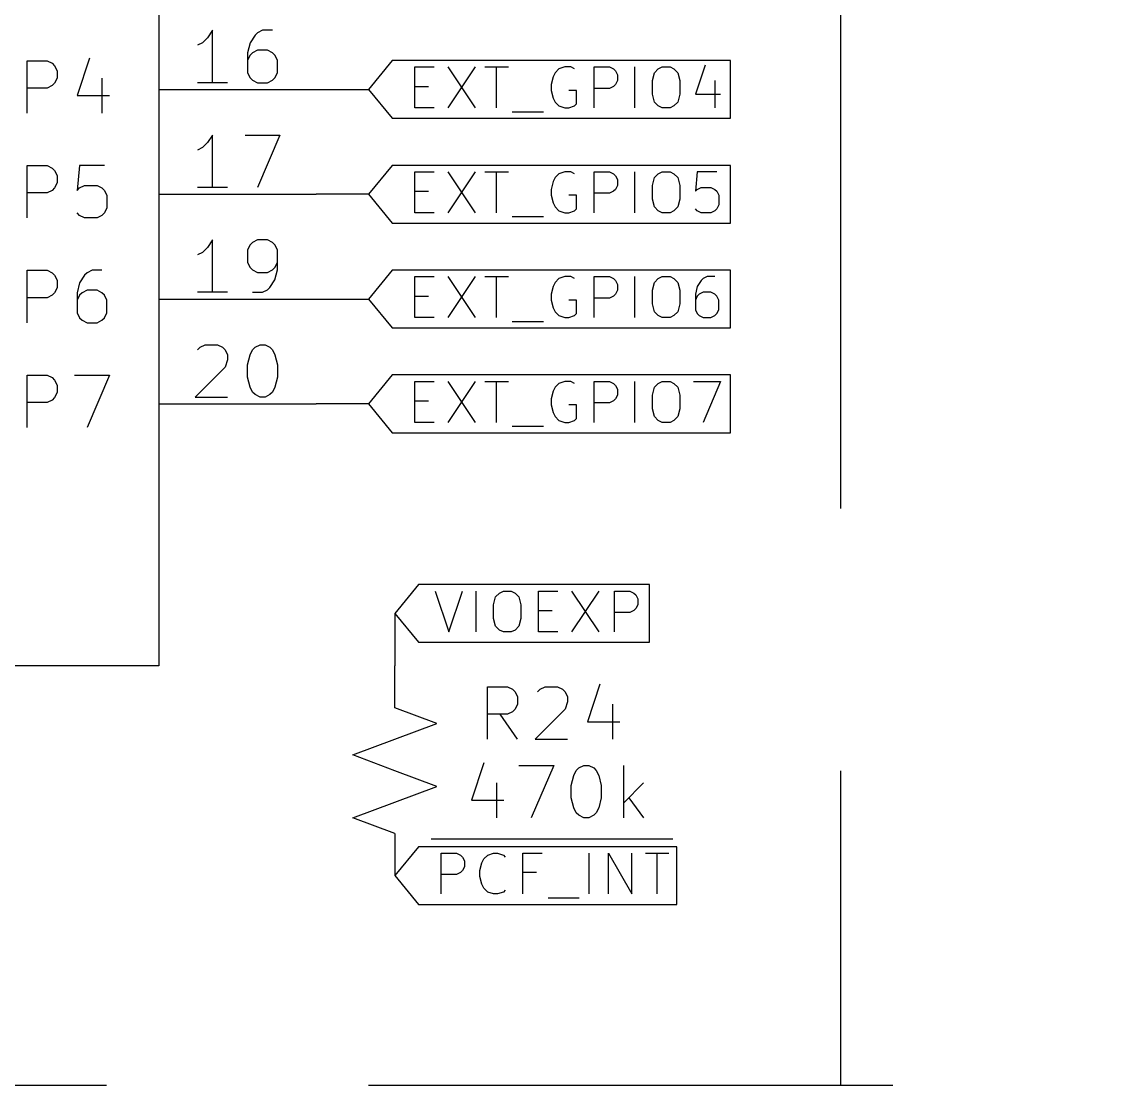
# Model space of a CAD drawing. Extents: x 0.4 to 16.1, y -11.3 to -0.4.
# Drawn here: x 1.669 to 2.712, y -6 to -4.986 of the extents above; entities that cross this region are included whole.
import ezdxf

# ---------------------------------------------------------------- set-up
doc = ezdxf.new("R2010")
doc.units = 0
doc.header["$MEASUREMENT"] = 0
doc.linetypes.add('DASHED', pattern=[0.75, 0.5, -0.25])
for name, color, linetype in [('BLUE3', 171, 'CONTINUOUS'), ('CYAN2', 4, 'CONTINUOUS'), ('GREEN2', 3, 'CONTINUOUS'), ('LYELLOW', 51, 'CONTINUOUS'), ('RED2', 1, 'CONTINUOUS')]:
    doc.layers.add(name, color=color, linetype=linetype)

msp = doc.modelspace()

# ---------------------------------------------------------------- linework, layer by layer
at = {"layer": 'BLUE3', "linetype": 'DASHED'}
for p, q in [((2.45, -2.7), (2.45, -6)), ((0.5, -6), (11.8, -6))]:
    msp.add_line(p, q, dxfattribs=at)
at = {"layer": 'CYAN2', "linetype": 'CONTINUOUS'}
for p, q in [((1.67428, -5.07262), (1.67428, -5.02262)), ((1.67428, -5.02262), (1.69333, -5.02262)), ((1.69333, -5.02262), (1.69809, -5.025)), ((1.69809, -5.025), (1.70047, -5.02738)), ((1.73381, -5.02024), (1.7219, -5.05595)), ((1.70047, -5.02738), (1.70285, -5.03214)), ((1.70285, -5.03214), (1.70285, -5.03928)), ((1.69809, -5.04643), (1.69333, -5.04881)), ((1.70047, -5.04405), (1.69809, -5.04643)), ((1.70285, -5.03928), (1.70047, -5.04405)), ((1.74571, -5.03928), (1.74571, -5.07262)), ((1.69333, -5.04881), (1.67428, -5.04881)), ((1.7219, -5.05595), (1.75285, -5.05595)), ((1.67428, -5.17262), (1.67428, -5.12262)), ((1.67428, -5.12262), (1.69333, -5.12262)), ((1.69333, -5.12262), (1.69809, -5.125)), ((1.69809, -5.125), (1.70047, -5.12738)), ((1.70047, -5.12738), (1.70285, -5.13214)), ((1.72428, -5.12262), (1.7219, -5.14643)), ((1.74809, -5.12262), (1.72428, -5.12262)), ((1.70285, -5.13928), (1.70047, -5.14405)), ((1.70285, -5.13214), (1.70285, -5.13928)), ((1.69333, -5.14881), (1.67428, -5.14881)), ((1.69809, -5.14643), (1.69333, -5.14881)), ((1.70047, -5.14405), (1.69809, -5.14643)), ((1.7219, -5.14643), (1.72428, -5.14405)), ((1.72428, -5.14405), (1.72904, -5.14167)), ((1.72904, -5.14167), (1.74095, -5.14167)), ((1.74095, -5.14167), (1.74571, -5.14405)), ((1.74571, -5.14405), (1.74809, -5.14643)), ((1.74809, -5.14643), (1.75047, -5.15119)), ((1.75047, -5.15119), (1.75047, -5.16309)), ((1.72428, -5.17024), (1.7219, -5.16785)), ((1.72904, -5.17262), (1.72428, -5.17024)), ((1.74571, -5.17024), (1.74095, -5.17262)), ((1.74809, -5.16785), (1.74571, -5.17024)), ((1.75047, -5.16309), (1.74809, -5.16785)), ((1.74095, -5.17262), (1.72904, -5.17262)), ((1.67428, -5.27262), (1.67428, -5.22262)), ((1.67428, -5.22262), (1.69333, -5.22262)), ((1.69333, -5.22262), (1.69809, -5.225)), ((1.73619, -5.22262), (1.73143, -5.225)), ((1.74571, -5.22262), (1.73619, -5.22262)), ((1.69809, -5.225), (1.70047, -5.22738)), ((1.70047, -5.22738), (1.70285, -5.23214)), ((1.70285, -5.23214), (1.70285, -5.23928)), ((1.72428, -5.23452), (1.7219, -5.24405)), ((1.72904, -5.22738), (1.72428, -5.23452)), ((1.73143, -5.225), (1.72904, -5.22738)), ((1.70047, -5.24405), (1.69809, -5.24643)), ((1.70285, -5.23928), (1.70047, -5.24405)), ((1.7219, -5.24405), (1.7219, -5.26309)), ((1.72666, -5.24405), (1.72428, -5.24643)), ((1.73143, -5.24167), (1.72666, -5.24405)), ((1.74095, -5.24167), (1.73143, -5.24167)), ((1.74571, -5.24405), (1.74095, -5.24167)), ((1.74809, -5.24643), (1.74571, -5.24405)), ((1.69333, -5.24881), (1.67428, -5.24881)), ((1.69809, -5.24643), (1.69333, -5.24881)), ((1.72428, -5.24643), (1.7219, -5.25119)), ((1.75047, -5.25119), (1.74809, -5.24643)), ((1.75047, -5.26309), (1.75047, -5.25119)), ((1.7219, -5.26309), (1.72428, -5.26785)), ((1.74809, -5.26785), (1.75047, -5.26309)), ((1.72428, -5.26785), (1.72666, -5.27024)), ((1.72666, -5.27024), (1.73143, -5.27262)), ((1.73143, -5.27262), (1.74095, -5.27262)), ((1.74095, -5.27262), (1.74571, -5.27024)), ((1.74571, -5.27024), (1.74809, -5.26785)), ((1.67428, -5.37262), (1.67428, -5.32262)), ((1.67428, -5.32262), (1.69333, -5.32262)), ((1.69333, -5.32262), (1.69809, -5.325)), ((1.69809, -5.325), (1.70047, -5.32738)), ((1.70047, -5.32738), (1.70285, -5.33214)), ((1.71952, -5.32262), (1.75285, -5.32262)), ((1.75285, -5.32262), (1.73143, -5.37262)), ((1.70285, -5.33214), (1.70285, -5.33928)), ((1.69333, -5.34881), (1.67428, -5.34881)), ((1.69809, -5.34643), (1.69333, -5.34881)), ((1.70047, -5.34405), (1.69809, -5.34643)), ((1.70285, -5.33928), (1.70047, -5.34405)), ((2.11354, -5.66993), (2.11354, -5.61993)), ((2.11354, -5.61993), (2.13259, -5.61993)), ((2.13259, -5.61993), (2.13735, -5.62231)), ((2.16354, -5.62231), (2.1683, -5.61993)), ((2.1683, -5.61993), (2.1802, -5.61993)), ((2.1802, -5.61993), (2.18497, -5.62231)), ((2.22068, -5.61755), (2.20878, -5.65326)), ((2.13735, -5.62231), (2.13973, -5.62469)), ((2.13973, -5.62469), (2.14211, -5.62945)), ((2.14211, -5.62945), (2.14211, -5.63659)), ((2.16116, -5.62469), (2.16354, -5.62231)), ((2.18497, -5.62231), (2.18735, -5.62469)), ((2.18735, -5.62469), (2.18973, -5.62945)), ((2.18973, -5.62945), (2.18973, -5.63421)), ((2.13973, -5.64136), (2.13735, -5.64374)), ((2.14211, -5.63659), (2.13973, -5.64136)), ((2.18735, -5.64136), (2.15878, -5.66993)), ((2.18973, -5.63421), (2.18735, -5.64136)), ((2.23259, -5.63659), (2.23259, -5.66993)), ((2.13259, -5.64612), (2.11354, -5.64612)), ((2.14211, -5.66993), (2.12544, -5.64612)), ((2.13735, -5.64374), (2.13259, -5.64612)), ((2.20878, -5.65326), (2.23973, -5.65326)), ((2.15878, -5.66993), (2.18973, -5.66993)), ((2.10996, -5.69255), (2.09806, -5.72826)), ((2.1433, -5.69493), (2.17663, -5.69493)), ((2.17663, -5.69493), (2.1552, -5.74493)), ((2.19568, -5.70445), (2.19806, -5.69969)), ((2.19806, -5.69969), (2.20044, -5.69731)), ((2.20044, -5.69731), (2.2052, -5.69493)), ((2.2052, -5.69493), (2.20996, -5.69493)), ((2.20996, -5.69493), (2.21473, -5.69731)), ((2.21473, -5.69731), (2.21711, -5.69969)), ((2.21711, -5.69969), (2.21949, -5.70445)), ((2.2433, -5.74493), (2.2433, -5.69493)), ((2.12187, -5.71159), (2.12187, -5.74493)), ((2.1933, -5.71398), (2.19568, -5.70445)), ((2.1933, -5.72588), (2.1933, -5.71398)), ((2.21949, -5.70445), (2.22187, -5.71398)), ((2.22187, -5.71398), (2.22187, -5.72588)), ((2.26235, -5.71159), (2.2433, -5.73064)), ((2.09806, -5.72826), (2.12901, -5.72826)), ((2.19568, -5.73541), (2.1933, -5.72588)), ((2.22187, -5.72588), (2.21949, -5.73541)), ((2.24806, -5.72588), (2.26235, -5.74493)), ((2.19806, -5.74017), (2.19568, -5.73541)), ((2.20044, -5.74255), (2.19806, -5.74017)), ((2.2052, -5.74493), (2.20044, -5.74255)), ((2.20996, -5.74493), (2.2052, -5.74493)), ((2.21473, -5.74255), (2.20996, -5.74493)), ((2.21711, -5.74017), (2.21473, -5.74255)), ((2.21949, -5.73541), (2.21711, -5.74017))]:
    msp.add_line(p, q, dxfattribs=at)
at = {"layer": 'GREEN2', "linetype": 'CONTINUOUS'}
for p, q in [((1.95, -5.05), (2, -5.05)), ((2, -5.15), (1.95, -5.15)), ((1.95, -5.25), (2, -5.25)), ((2, -5.35), (1.95, -5.35)), ((2.025, -5.55), (2.025, -5.6))]:
    msp.add_line(p, q, dxfattribs=at)
at = {"layer": 'LYELLOW', "linetype": 'CONTINUOUS'}
for p, q in [((1.8, -4.5), (1.8, -5.6)), ((1.8, -5.6), (1.1, -5.6))]:
    msp.add_line(p, q, dxfattribs=at)
at = {"layer": 'RED2', "linetype": 'CONTINUOUS'}
for p, q in [((1.8, -4.5), (1.8, -5.6)), ((1.8, -4.5), (1.8, -5.6)), ((1.85119, -4.99361), (1.84643, -5.00076)), ((1.85119, -5.04361), (1.85119, -4.99361)), ((1.89881, -4.99361), (1.89405, -4.996)), ((1.90833, -4.99361), (1.89881, -4.99361)), ((1.84643, -5.00076), (1.84167, -5.00552)), ((1.89167, -4.99837), (1.8869, -5.00552)), ((1.89405, -4.996), (1.89167, -4.99837)), ((1.84167, -5.00552), (1.8369, -5.0079)), ((1.8869, -5.00552), (1.88452, -5.01504)), ((1.88452, -5.01504), (1.88452, -5.03409)), ((1.88928, -5.01504), (1.8869, -5.01742)), ((1.89405, -5.01266), (1.88928, -5.01504)), ((1.90357, -5.01266), (1.89405, -5.01266)), ((1.90833, -5.01504), (1.90357, -5.01266)), ((1.91071, -5.01742), (1.90833, -5.01504)), ((1.8869, -5.01742), (1.88452, -5.02219)), ((1.91309, -5.02219), (1.91071, -5.01742)), ((1.91309, -5.03409), (1.91309, -5.02219)), ((2.02263, -5.02248), (2, -5.05)), ((2.34519, -5.02248), (2.02263, -5.02248)), ((2.34519, -5.05), (2.34519, -5.02248)), ((1.88452, -5.03409), (1.8869, -5.03885)), ((1.91071, -5.03885), (1.91309, -5.03409)), ((2.04411, -5.06765), (2.04411, -5.02863)), ((2.04411, -5.02863), (2.06269, -5.02863)), ((2.07569, -5.02863), (2.1017, -5.06765)), ((2.1017, -5.02863), (2.07569, -5.06765)), ((2.11099, -5.02863), (2.13329, -5.02863)), ((2.12214, -5.06765), (2.12214, -5.02863)), ((2.17788, -5.0342), (2.17602, -5.03792)), ((2.18159, -5.03049), (2.17788, -5.0342)), ((2.18717, -5.02863), (2.18159, -5.03049)), ((2.19274, -5.02863), (2.18717, -5.02863)), ((2.19646, -5.03049), (2.19274, -5.02863)), ((2.21504, -5.06765), (2.21504, -5.02863)), ((2.21504, -5.02863), (2.2299, -5.02863)), ((2.2299, -5.02863), (2.23361, -5.03049)), ((2.23361, -5.03049), (2.23547, -5.03235)), ((2.23547, -5.03235), (2.23733, -5.03606)), ((2.23733, -5.03606), (2.23733, -5.04164)), ((2.25405, -5.06765), (2.25405, -5.02863)), ((2.27077, -5.04164), (2.27263, -5.0342)), ((2.27263, -5.0342), (2.27635, -5.03049)), ((2.27635, -5.03049), (2.28006, -5.02863)), ((2.28006, -5.02863), (2.28749, -5.02863)), ((2.28749, -5.02863), (2.29121, -5.03049)), ((2.29121, -5.03049), (2.29493, -5.0342)), ((2.29493, -5.0342), (2.29678, -5.04164)), ((2.32093, -5.02678), (2.31165, -5.05464)), ((1.86547, -5.04361), (1.8369, -5.04361)), ((1.8869, -5.03885), (1.88928, -5.04123)), ((1.88928, -5.04123), (1.89405, -5.04361)), ((1.89405, -5.04361), (1.90357, -5.04361)), ((1.90357, -5.04361), (1.90833, -5.04123)), ((1.90833, -5.04123), (1.91071, -5.03885)), ((2.17602, -5.03792), (2.17416, -5.04535)), ((2.17416, -5.04535), (2.17416, -5.05093)), ((2.23547, -5.04535), (2.23361, -5.04721)), ((2.23733, -5.04164), (2.23547, -5.04535)), ((2.27077, -5.05464), (2.27077, -5.04164)), ((2.29678, -5.04164), (2.29678, -5.05464)), ((2.33022, -5.04164), (2.33022, -5.06765)), ((1.8, -5.05), (1.95, -5.05)), ((2, -5.05), (2.02263, -5.07752)), ((2.04411, -5.04721), (2.05711, -5.04721)), ((2.17416, -5.05093), (2.17602, -5.05836)), ((2.19831, -5.05093), (2.19088, -5.05093)), ((2.19831, -5.06393), (2.19831, -5.05093)), ((2.2299, -5.04907), (2.21504, -5.04907)), ((2.23361, -5.04721), (2.2299, -5.04907)), ((2.27263, -5.06207), (2.27077, -5.05464)), ((2.29678, -5.05464), (2.29493, -5.06207)), ((2.31165, -5.05464), (2.3358, -5.05464)), ((2.34519, -5.07752), (2.34519, -5.05)), ((2.06269, -5.06765), (2.04411, -5.06765)), ((2.17602, -5.05836), (2.17788, -5.06207)), ((2.17788, -5.06207), (2.18159, -5.06579)), ((2.18159, -5.06579), (2.18717, -5.06765)), ((2.18717, -5.06765), (2.19088, -5.06765)), ((2.19088, -5.06765), (2.19646, -5.06579)), ((2.19646, -5.06579), (2.19831, -5.06393)), ((2.27635, -5.06579), (2.27263, -5.06207)), ((2.28006, -5.06765), (2.27635, -5.06579)), ((2.28749, -5.06765), (2.28006, -5.06765)), ((2.29121, -5.06579), (2.28749, -5.06765)), ((2.29493, -5.06207), (2.29121, -5.06579)), ((2.02263, -5.07752), (2.34519, -5.07752)), ((2.137, -5.07136), (2.16673, -5.07136)), ((1.85119, -5.09361), (1.84643, -5.10076)), ((1.85119, -5.14361), (1.85119, -5.09361)), ((1.88214, -5.09361), (1.91547, -5.09361)), ((1.91547, -5.09361), (1.89405, -5.14361)), ((1.84167, -5.10552), (1.8369, -5.1079)), ((1.84643, -5.10076), (1.84167, -5.10552)), ((2.02263, -5.12248), (2, -5.15)), ((2.34519, -5.12248), (2.02263, -5.12248)), ((2.04411, -5.16765), (2.04411, -5.12863)), ((2.04411, -5.12863), (2.06269, -5.12863)), ((2.07569, -5.12863), (2.1017, -5.16765)), ((2.1017, -5.12863), (2.07569, -5.16765)), ((2.11099, -5.12863), (2.13329, -5.12863)), ((2.12214, -5.16765), (2.12214, -5.12863)), ((2.18717, -5.12863), (2.18159, -5.13049)), ((2.19274, -5.12863), (2.18717, -5.12863)), ((2.19646, -5.13049), (2.19274, -5.12863)), ((2.21504, -5.16765), (2.21504, -5.12863)), ((2.21504, -5.12863), (2.2299, -5.12863)), ((2.2299, -5.12863), (2.23361, -5.13049)), ((2.25405, -5.16765), (2.25405, -5.12863)), ((2.27635, -5.13049), (2.28006, -5.12863)), ((2.28006, -5.12863), (2.28749, -5.12863)), ((2.28749, -5.12863), (2.29121, -5.13049)), ((2.3135, -5.12863), (2.31165, -5.14721)), ((2.33208, -5.12863), (2.3135, -5.12863)), ((2.34519, -5.15), (2.34519, -5.12248)), ((2.17602, -5.13792), (2.17416, -5.14535)), ((2.17788, -5.1342), (2.17602, -5.13792)), ((2.18159, -5.13049), (2.17788, -5.1342)), ((2.23361, -5.13049), (2.23547, -5.13235)), ((2.23547, -5.13235), (2.23733, -5.13606)), ((2.23733, -5.13606), (2.23733, -5.14164)), ((2.27077, -5.14164), (2.27263, -5.1342)), ((2.27263, -5.1342), (2.27635, -5.13049)), ((2.29121, -5.13049), (2.29493, -5.1342)), ((2.29493, -5.1342), (2.29678, -5.14164)), ((1.8, -5.15), (1.95, -5.15)), ((1.86547, -5.14361), (1.8369, -5.14361)), ((2, -5.15), (2.02263, -5.17752)), ((2.04411, -5.14721), (2.05711, -5.14721)), ((2.17416, -5.14535), (2.17416, -5.15093)), ((2.17416, -5.15093), (2.17602, -5.15836)), ((2.19831, -5.15093), (2.19088, -5.15093)), ((2.19831, -5.16393), (2.19831, -5.15093)), ((2.2299, -5.14907), (2.21504, -5.14907)), ((2.23361, -5.14721), (2.2299, -5.14907)), ((2.23547, -5.14535), (2.23361, -5.14721)), ((2.23733, -5.14164), (2.23547, -5.14535)), ((2.27077, -5.15464), (2.27077, -5.14164)), ((2.29678, -5.14164), (2.29678, -5.15464)), ((2.31165, -5.14721), (2.3135, -5.14535)), ((2.3135, -5.14535), (2.31722, -5.1435)), ((2.31722, -5.1435), (2.32651, -5.1435)), ((2.32651, -5.1435), (2.33022, -5.14535)), ((2.33022, -5.14535), (2.33208, -5.14721)), ((2.33208, -5.14721), (2.33394, -5.15093)), ((2.33394, -5.15093), (2.33394, -5.16022)), ((2.34519, -5.17752), (2.34519, -5.15)), ((2.17602, -5.15836), (2.17788, -5.16207)), ((2.27263, -5.16207), (2.27077, -5.15464)), ((2.29678, -5.15464), (2.29493, -5.16207)), ((2.33394, -5.16022), (2.33208, -5.16393)), ((2.06269, -5.16765), (2.04411, -5.16765)), ((2.137, -5.17136), (2.16673, -5.17136)), ((2.17788, -5.16207), (2.18159, -5.16579)), ((2.18159, -5.16579), (2.18717, -5.16765)), ((2.18717, -5.16765), (2.19088, -5.16765)), ((2.19088, -5.16765), (2.19646, -5.16579)), ((2.19646, -5.16579), (2.19831, -5.16393)), ((2.27635, -5.16579), (2.27263, -5.16207)), ((2.28006, -5.16765), (2.27635, -5.16579)), ((2.28749, -5.16765), (2.28006, -5.16765)), ((2.29121, -5.16579), (2.28749, -5.16765)), ((2.29493, -5.16207), (2.29121, -5.16579)), ((2.3135, -5.16579), (2.31165, -5.16393)), ((2.31722, -5.16765), (2.3135, -5.16579)), ((2.32651, -5.16765), (2.31722, -5.16765)), ((2.33022, -5.16579), (2.32651, -5.16765)), ((2.33208, -5.16393), (2.33022, -5.16579)), ((2.02263, -5.17752), (2.34519, -5.17752)), ((1.84643, -5.20076), (1.84167, -5.20552)), ((1.85119, -5.19361), (1.84643, -5.20076)), ((1.85119, -5.24361), (1.85119, -5.19361)), ((1.8869, -5.19837), (1.88452, -5.20314)), ((1.88452, -5.20314), (1.88452, -5.21504)), ((1.88928, -5.196), (1.8869, -5.19837)), ((1.89405, -5.19361), (1.88928, -5.196)), ((1.90357, -5.19361), (1.89405, -5.19361)), ((1.90833, -5.196), (1.90357, -5.19361)), ((1.91071, -5.19837), (1.90833, -5.196)), ((1.91309, -5.20314), (1.91071, -5.19837)), ((1.91309, -5.22219), (1.91309, -5.20314)), ((1.84167, -5.20552), (1.8369, -5.2079)), ((1.88452, -5.21504), (1.8869, -5.2198)), ((1.8869, -5.2198), (1.88928, -5.22219)), ((1.88928, -5.22219), (1.89405, -5.22457)), ((1.90357, -5.22457), (1.90833, -5.22219)), ((1.90833, -5.22219), (1.91071, -5.2198)), ((1.91071, -5.2198), (1.91309, -5.21504)), ((1.91071, -5.23171), (1.91309, -5.22219)), ((2.02263, -5.22248), (2, -5.25)), ((2.34519, -5.22248), (2.02263, -5.22248)), ((2.34519, -5.25), (2.34519, -5.22248)), ((1.89405, -5.22457), (1.90357, -5.22457)), ((1.90595, -5.23885), (1.91071, -5.23171)), ((2.04411, -5.26765), (2.04411, -5.22863)), ((2.04411, -5.22863), (2.06269, -5.22863)), ((2.07569, -5.22863), (2.1017, -5.26765)), ((2.1017, -5.22863), (2.07569, -5.26765)), ((2.11099, -5.22863), (2.13329, -5.22863)), ((2.12214, -5.26765), (2.12214, -5.22863)), ((2.17788, -5.2342), (2.17602, -5.23792)), ((2.18159, -5.23049), (2.17788, -5.2342)), ((2.18717, -5.22863), (2.18159, -5.23049)), ((2.19274, -5.22863), (2.18717, -5.22863)), ((2.19646, -5.23049), (2.19274, -5.22863)), ((2.21504, -5.26765), (2.21504, -5.22863)), ((2.21504, -5.22863), (2.2299, -5.22863)), ((2.2299, -5.22863), (2.23361, -5.23049)), ((2.23361, -5.23049), (2.23547, -5.23235)), ((2.23547, -5.23235), (2.23733, -5.23606)), ((2.25405, -5.26765), (2.25405, -5.22863)), ((2.27077, -5.24164), (2.27263, -5.2342)), ((2.27263, -5.2342), (2.27635, -5.23049)), ((2.27635, -5.23049), (2.28006, -5.22863)), ((2.28006, -5.22863), (2.28749, -5.22863)), ((2.28749, -5.22863), (2.29121, -5.23049)), ((2.29121, -5.23049), (2.29493, -5.2342)), ((2.29493, -5.2342), (2.29678, -5.24164)), ((2.31722, -5.23235), (2.3135, -5.23792)), ((2.31907, -5.23049), (2.31722, -5.23235)), ((2.32279, -5.22863), (2.31907, -5.23049)), ((2.33022, -5.22863), (2.32279, -5.22863)), ((1.86547, -5.24361), (1.8369, -5.24361)), ((1.88928, -5.24361), (1.89881, -5.24361)), ((1.89881, -5.24361), (1.90357, -5.24123)), ((1.90357, -5.24123), (1.90595, -5.23885)), ((2.17602, -5.23792), (2.17416, -5.24535)), ((2.23733, -5.24164), (2.23547, -5.24535)), ((2.23733, -5.23606), (2.23733, -5.24164)), ((2.27077, -5.25464), (2.27077, -5.24164)), ((2.29678, -5.24164), (2.29678, -5.25464)), ((2.3135, -5.23792), (2.31165, -5.24535)), ((2.31907, -5.2435), (2.31536, -5.24535)), ((2.32651, -5.2435), (2.31907, -5.2435)), ((2.33022, -5.24535), (2.32651, -5.2435)), ((1.8, -5.25), (1.95, -5.25)), ((2, -5.25), (2.02263, -5.27752)), ((2.04411, -5.24721), (2.05711, -5.24721)), ((2.17416, -5.24535), (2.17416, -5.25093)), ((2.17416, -5.25093), (2.17602, -5.25836)), ((2.19831, -5.25093), (2.19088, -5.25093)), ((2.19831, -5.26393), (2.19831, -5.25093)), ((2.2299, -5.24907), (2.21504, -5.24907)), ((2.23361, -5.24721), (2.2299, -5.24907)), ((2.23547, -5.24535), (2.23361, -5.24721)), ((2.27263, -5.26207), (2.27077, -5.25464)), ((2.29678, -5.25464), (2.29493, -5.26207)), ((2.31165, -5.24535), (2.31165, -5.26022)), ((2.3135, -5.24721), (2.31165, -5.25093)), ((2.31536, -5.24535), (2.3135, -5.24721)), ((2.33208, -5.24721), (2.33022, -5.24535)), ((2.33394, -5.25093), (2.33208, -5.24721)), ((2.33394, -5.26022), (2.33394, -5.25093)), ((2.34519, -5.27752), (2.34519, -5.25)), ((2.17602, -5.25836), (2.17788, -5.26207)), ((2.17788, -5.26207), (2.18159, -5.26579)), ((2.18159, -5.26579), (2.18717, -5.26765)), ((2.19088, -5.26765), (2.19646, -5.26579)), ((2.19646, -5.26579), (2.19831, -5.26393)), ((2.27635, -5.26579), (2.27263, -5.26207)), ((2.28006, -5.26765), (2.27635, -5.26579)), ((2.29121, -5.26579), (2.28749, -5.26765)), ((2.29493, -5.26207), (2.29121, -5.26579)), ((2.31165, -5.26022), (2.3135, -5.26393)), ((2.3135, -5.26393), (2.31536, -5.26579)), ((2.31536, -5.26579), (2.31907, -5.26765)), ((2.32651, -5.26765), (2.33022, -5.26579)), ((2.33022, -5.26579), (2.33208, -5.26393)), ((2.33208, -5.26393), (2.33394, -5.26022)), ((2.06269, -5.26765), (2.04411, -5.26765)), ((2.137, -5.27136), (2.16673, -5.27136)), ((2.18717, -5.26765), (2.19088, -5.26765)), ((2.28749, -5.26765), (2.28006, -5.26765)), ((2.31907, -5.26765), (2.32651, -5.26765)), ((2.02263, -5.27752), (2.34519, -5.27752)), ((1.8369, -5.29837), (1.83928, -5.296)), ((1.83928, -5.296), (1.84405, -5.29361)), ((1.84405, -5.29361), (1.85595, -5.29361)), ((1.85595, -5.29361), (1.86071, -5.296)), ((1.86071, -5.296), (1.86309, -5.29837)), ((1.88928, -5.29837), (1.89167, -5.296)), ((1.89167, -5.296), (1.89643, -5.29361)), ((1.89643, -5.29361), (1.90119, -5.29361)), ((1.90119, -5.29361), (1.90595, -5.296)), ((1.90595, -5.296), (1.90833, -5.29837)), ((1.86309, -5.29837), (1.86547, -5.30314)), ((1.86547, -5.30314), (1.86547, -5.3079)), ((1.88452, -5.31266), (1.8869, -5.30314)), ((1.8869, -5.30314), (1.88928, -5.29837)), ((1.90833, -5.29837), (1.91071, -5.30314)), ((1.91071, -5.30314), (1.91309, -5.31266)), ((1.86309, -5.31504), (1.83452, -5.34361)), ((1.86547, -5.3079), (1.86309, -5.31504)), ((1.88452, -5.32457), (1.88452, -5.31266)), ((1.91309, -5.31266), (1.91309, -5.32457)), ((1.8869, -5.33409), (1.88452, -5.32457)), ((1.91309, -5.32457), (1.91071, -5.33409)), ((2.02263, -5.32248), (2, -5.35)), ((2.34519, -5.32248), (2.02263, -5.32248)), ((2.34519, -5.35), (2.34519, -5.32248)), ((1.88928, -5.33885), (1.8869, -5.33409)), ((1.89167, -5.34123), (1.88928, -5.33885)), ((1.90833, -5.33885), (1.90595, -5.34123)), ((1.91071, -5.33409), (1.90833, -5.33885)), ((2.04411, -5.36765), (2.04411, -5.32863)), ((2.04411, -5.32863), (2.06269, -5.32863)), ((2.07569, -5.32863), (2.1017, -5.36765)), ((2.1017, -5.32863), (2.07569, -5.36765)), ((2.11099, -5.32863), (2.13329, -5.32863)), ((2.12214, -5.36765), (2.12214, -5.32863)), ((2.17602, -5.33792), (2.17416, -5.34535)), ((2.17788, -5.3342), (2.17602, -5.33792)), ((2.18159, -5.33049), (2.17788, -5.3342)), ((2.18717, -5.32863), (2.18159, -5.33049)), ((2.19274, -5.32863), (2.18717, -5.32863)), ((2.19646, -5.33049), (2.19274, -5.32863)), ((2.21504, -5.36765), (2.21504, -5.32863)), ((2.21504, -5.32863), (2.2299, -5.32863)), ((2.2299, -5.32863), (2.23361, -5.33049)), ((2.23361, -5.33049), (2.23547, -5.33235)), ((2.23547, -5.33235), (2.23733, -5.33606)), ((2.23733, -5.33606), (2.23733, -5.34164)), ((2.25405, -5.36765), (2.25405, -5.32863)), ((2.27077, -5.34164), (2.27263, -5.3342)), ((2.27263, -5.3342), (2.27635, -5.33049)), ((2.27635, -5.33049), (2.28006, -5.32863)), ((2.28006, -5.32863), (2.28749, -5.32863)), ((2.28749, -5.32863), (2.29121, -5.33049)), ((2.29121, -5.33049), (2.29493, -5.3342)), ((2.29493, -5.3342), (2.29678, -5.34164)), ((2.30979, -5.32863), (2.3358, -5.32863)), ((2.3358, -5.32863), (2.31907, -5.36765)), ((1.83452, -5.34361), (1.86547, -5.34361)), ((1.89643, -5.34361), (1.89167, -5.34123)), ((1.90119, -5.34361), (1.89643, -5.34361)), ((1.90595, -5.34123), (1.90119, -5.34361)), ((2.04411, -5.34721), (2.05711, -5.34721)), ((2.17416, -5.34535), (2.17416, -5.35093)), ((2.2299, -5.34907), (2.21504, -5.34907)), ((2.23361, -5.34721), (2.2299, -5.34907)), ((2.23547, -5.34535), (2.23361, -5.34721)), ((2.23733, -5.34164), (2.23547, -5.34535)), ((2.27077, -5.35464), (2.27077, -5.34164)), ((2.29678, -5.34164), (2.29678, -5.35464)), ((1.8, -5.35), (1.95, -5.35)), ((2, -5.35), (2.02263, -5.37752)), ((2.17416, -5.35093), (2.17602, -5.35836)), ((2.17602, -5.35836), (2.17788, -5.36207)), ((2.19831, -5.35093), (2.19088, -5.35093)), ((2.19831, -5.36393), (2.19831, -5.35093)), ((2.27263, -5.36207), (2.27077, -5.35464)), ((2.29678, -5.35464), (2.29493, -5.36207)), ((2.34519, -5.37752), (2.34519, -5.35)), ((2.06269, -5.36765), (2.04411, -5.36765)), ((2.17788, -5.36207), (2.18159, -5.36579)), ((2.18159, -5.36579), (2.18717, -5.36765)), ((2.18717, -5.36765), (2.19088, -5.36765)), ((2.19088, -5.36765), (2.19646, -5.36579)), ((2.19646, -5.36579), (2.19831, -5.36393)), ((2.27635, -5.36579), (2.27263, -5.36207)), ((2.28006, -5.36765), (2.27635, -5.36579)), ((2.28749, -5.36765), (2.28006, -5.36765)), ((2.29121, -5.36579), (2.28749, -5.36765)), ((2.29493, -5.36207), (2.29121, -5.36579)), ((2.02263, -5.37752), (2.34519, -5.37752)), ((2.137, -5.37136), (2.16673, -5.37136)), ((2.04763, -5.52248), (2.025, -5.55)), ((2.26801, -5.52248), (2.04763, -5.52248)), ((2.26801, -5.55), (2.26801, -5.52248)), ((2.06354, -5.52863), (2.07654, -5.56765)), ((2.07654, -5.56765), (2.08954, -5.52863)), ((2.10255, -5.56765), (2.10255, -5.52863)), ((2.11927, -5.54164), (2.12113, -5.5342)), ((2.12113, -5.5342), (2.12485, -5.53049)), ((2.12485, -5.53049), (2.12856, -5.52863)), ((2.12856, -5.52863), (2.13599, -5.52863)), ((2.13599, -5.52863), (2.13971, -5.53049)), ((2.13971, -5.53049), (2.14343, -5.5342)), ((2.14343, -5.5342), (2.14528, -5.54164)), ((2.162, -5.56765), (2.162, -5.52863)), ((2.162, -5.52863), (2.18058, -5.52863)), ((2.19359, -5.52863), (2.2196, -5.56765)), ((2.2196, -5.52863), (2.19359, -5.56765)), ((2.23446, -5.56765), (2.23446, -5.52863)), ((2.23446, -5.52863), (2.24932, -5.52863)), ((2.24932, -5.52863), (2.25304, -5.53049)), ((2.25304, -5.53049), (2.2549, -5.53235)), ((2.2549, -5.53235), (2.25676, -5.53606)), ((2.25676, -5.53606), (2.25676, -5.54164)), ((2.11927, -5.55464), (2.11927, -5.54164)), ((2.14528, -5.54164), (2.14528, -5.55464)), ((2.162, -5.54721), (2.17501, -5.54721)), ((2.25304, -5.54721), (2.24932, -5.54907)), ((2.2549, -5.54535), (2.25304, -5.54721)), ((2.25676, -5.54164), (2.2549, -5.54535)), ((2.025, -5.55), (2.04763, -5.57752)), ((2.12113, -5.56207), (2.11927, -5.55464)), ((2.14528, -5.55464), (2.14343, -5.56207)), ((2.24932, -5.54907), (2.23446, -5.54907)), ((2.26801, -5.57752), (2.26801, -5.55)), ((2.12485, -5.56579), (2.12113, -5.56207)), ((2.12856, -5.56765), (2.12485, -5.56579)), ((2.13599, -5.56765), (2.12856, -5.56765)), ((2.13971, -5.56579), (2.13599, -5.56765)), ((2.14343, -5.56207), (2.13971, -5.56579)), ((2.18058, -5.56765), (2.162, -5.56765)), ((2.04763, -5.57752), (2.26801, -5.57752)), ((1.8, -5.6), (1.1, -5.6)), ((1.8, -5.6), (1.1, -5.6)), ((2.025, -5.64), (2.025, -5.6)), ((2.065, -5.655), (2.025, -5.64)), ((2.025, -5.67), (2.065, -5.655)), ((1.985, -5.685), (2.025, -5.67)), ((2.025, -5.7), (1.985, -5.685)), ((2.065, -5.715), (2.025, -5.7)), ((2.025, -5.73), (2.065, -5.715)), ((1.985, -5.745), (2.025, -5.73)), ((2.025, -5.76), (1.985, -5.745)), ((2.025, -5.76), (2.025, -5.8)), ((2.0598, -5.7649), (2.0988, -5.7649)), ((2.0988, -5.7649), (2.1378, -5.7649)), ((2.1378, -5.7649), (2.17123, -5.7649)), ((2.17123, -5.7649), (2.20094, -5.7649)), ((2.20094, -5.7649), (2.21952, -5.7649)), ((2.21952, -5.7649), (2.26037, -5.7649)), ((2.26037, -5.7649), (2.29009, -5.7649)), ((2.04762, -5.7725), (2.025, -5.8)), ((2.2939, -5.7725), (2.04762, -5.7725)), ((2.2939, -5.8), (2.2939, -5.7725)), ((2.06909, -5.81764), (2.06909, -5.77864)), ((2.06909, -5.77864), (2.08394, -5.77864)), ((2.08394, -5.77864), (2.08766, -5.7805)), ((2.08766, -5.7805), (2.08952, -5.78235)), ((2.08952, -5.78235), (2.09137, -5.78607)), ((2.09137, -5.78607), (2.09137, -5.79164)), ((2.10809, -5.78793), (2.10994, -5.78421)), ((2.10994, -5.78421), (2.11366, -5.7805)), ((2.11366, -5.7805), (2.11923, -5.77864)), ((2.11923, -5.77864), (2.12294, -5.77864)), ((2.12294, -5.77864), (2.12852, -5.7805)), ((2.12852, -5.7805), (2.13037, -5.78235)), ((2.14709, -5.81764), (2.14709, -5.77864)), ((2.14709, -5.77864), (2.16566, -5.77864)), ((2.21023, -5.81764), (2.21023, -5.77864)), ((2.2288, -5.81764), (2.2288, -5.77864)), ((2.2288, -5.77864), (2.25109, -5.81764)), ((2.25109, -5.81764), (2.25109, -5.77864)), ((2.26409, -5.77864), (2.28637, -5.77864)), ((2.27523, -5.81764), (2.27523, -5.77864)), ((2.08766, -5.79721), (2.08394, -5.79907)), ((2.08952, -5.79535), (2.08766, -5.79721)), ((2.09137, -5.79164), (2.08952, -5.79535)), ((2.10623, -5.79535), (2.10809, -5.78793)), ((2.10623, -5.80093), (2.10623, -5.79535)), ((2.16009, -5.79721), (2.14709, -5.79721)), ((2.025, -5.8), (2.04762, -5.8275)), ((2.08394, -5.79907), (2.06909, -5.79907)), ((2.10809, -5.80835), (2.10623, -5.80093)), ((2.2939, -5.8275), (2.2939, -5.8)), ((2.10994, -5.81207), (2.10809, -5.80835)), ((2.11366, -5.81578), (2.10994, -5.81207)), ((2.11923, -5.81764), (2.11366, -5.81578)), ((2.12294, -5.81764), (2.11923, -5.81764)), ((2.12852, -5.81578), (2.12294, -5.81764)), ((2.13037, -5.81393), (2.12852, -5.81578)), ((2.04762, -5.8275), (2.2939, -5.8275)), ((2.17123, -5.82135), (2.20094, -5.82135))]:
    msp.add_line(p, q, dxfattribs=at)

doc.saveas('drawing.dxf')
